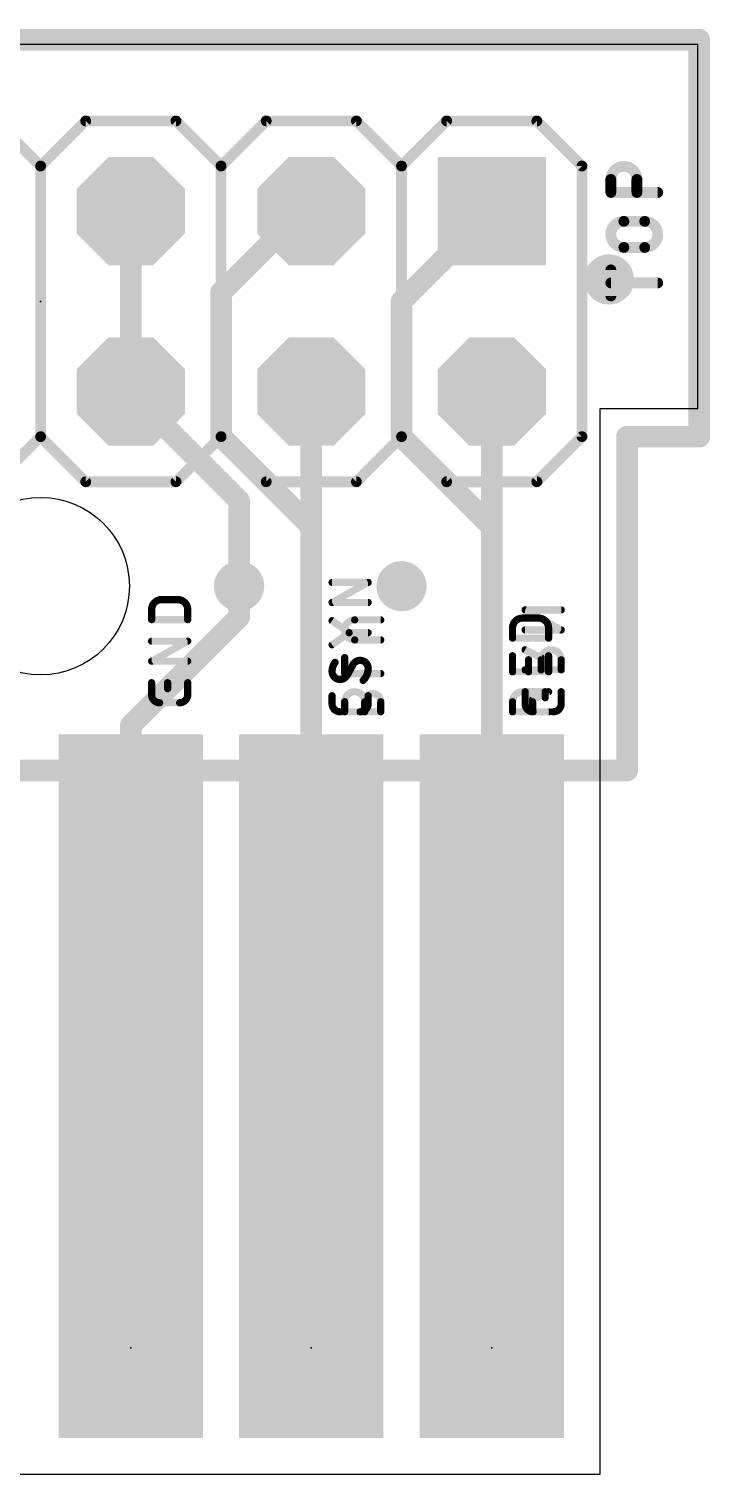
# Model space of a CAD drawing. Extents: x -3.6 to 17.3, y 0 to 20.3.
# Drawn here: x 7.71 to 17.3, y 0 to 20.35 of the extents above; entities that cross this region are included whole.
import ezdxf

# ---------------------------------------------------------------- set-up
doc = ezdxf.new("R2010")
doc.units = 0
for name, color, linetype in [('1', 22, 'CONTINUOUS'), ('16', 175, 'CONTINUOUS'), ('17', 82, 'CONTINUOUS'), ('18', 82, 'CONTINUOUS'), ('20', 30, 'CONTINUOUS'), ('21', 253, 'CONTINUOUS'), ('23', 7, 'CONTINUOUS'), ('24', 7, 'CONTINUOUS'), ('25', 253, 'CONTINUOUS'), ('26', 253, 'CONTINUOUS'), ('51', 253, 'CONTINUOUS')]:
    doc.layers.add(name, color=color, linetype=linetype)

# ---------------------------------------------------------------- blocks, each defined once
blk = doc.blocks.new('RECT')
blk.add_solid([(-0.5, -0.5), (0.5, -0.5), (-0.5, 0.5), (0.5, 0.5)])
blk = doc.blocks.new('SQUAREP')
blk.add_solid([(-0.5, -0.5), (0.5, -0.5), (-0.5, 0.5), (0.5, 0.5)])
blk = doc.blocks.new('OCTAGONP')
at = {"const_width": 0.5}
blk.add_lwpolyline([(-0.25, -0.1036), (-0.25, 0.1036), (-0.1036, 0.25), (0.1036, 0.25), (0.25, 0.1036), (0.25, -0.1036), (0.1036, -0.25), (-0.1036, -0.25), (-0.25, -0.1036), (-0.25, 0.1036)], dxfattribs=at)
blk = doc.blocks.new('ROUNDV')
at = {"const_width": 0.5}
blk.add_lwpolyline([(0, -0.25, 1), (0, 0.25, 1), (0, -0.25)], format="xyb", dxfattribs=at)

msp = doc.modelspace()

# ---------------------------------------------------------------- linework, layer by layer
at = {"layer": '1', "const_width": 0.3048}
for points in [[(-3.429, 20.193), (17.145, 20.193)], [(17.145, 20.193), (17.145, 14.605)], [(9.144, 17.78), (9.144, 15.24)], [(11.557, 17.78), (10.414, 16.637)], [(11.684, 17.78), (11.557, 17.78)], [(14.224, 17.78), (12.954, 16.51)], [(10.414, 16.637), (10.414, 14.605)], [(12.954, 16.51), (12.954, 14.605)], [(9.144, 15.2284), (9.144, 15.24)], [(10.668, 13.7044), (9.144, 15.2284)], [(11.684, 13.335), (10.414, 14.605)], [(14.224, 13.335), (12.954, 14.605)], [(17.145, 14.605), (16.129, 14.605)], [(16.129, 14.605), (16.129, 9.906)], [(10.668, 12.5), (10.668, 13.7044)], [(11.684, 1.778), (11.684, 13.335)], [(14.224, 1.778), (14.224, 13.335)], [(10.668, 12.8761), (10.668, 12.5)], [(10.668, 12.065), (10.668, 12.5)], [(9.144, 10.541), (10.668, 12.065)], [(9.144, 1.778), (9.144, 10.541)], [(16.129, 9.906), (-0.381, 9.906)]]:
    msp.add_lwpolyline(points, dxfattribs=at)
at = {"layer": '1', "const_width": 0.1524}
for points in [[(17.2212, 20.193, 1), (17.0688, 20.193)], [(17.145, 20.1168, 1), (17.145, 20.2692)], [(9.2202, 17.78, 1), (9.0678, 17.78)], [(11.557, 17.8562, 1), (11.557, 17.7038)], [(11.6109, 17.7261, 1), (11.5031, 17.8339)], [(11.684, 17.7038, 1), (11.684, 17.8562)], [(14.2779, 17.7261, 1), (14.1701, 17.8339)], [(10.4902, 16.637, 1), (10.3378, 16.637)], [(10.3601, 16.6909, 1), (10.4679, 16.5831)], [(13.0302, 16.51, 1), (12.8778, 16.51)], [(12.9001, 16.5639, 1), (13.0079, 16.4561)], [(9.2202, 15.24, 1), (9.0678, 15.24)], [(9.1979, 15.2823, 1), (9.0901, 15.1745)], [(9.0678, 15.24, 1), (9.2202, 15.24)], [(9.0678, 15.2284, 1), (9.2202, 15.2284)], [(10.4679, 14.6589, 1), (10.3601, 14.5511)], [(10.3378, 14.605, 1), (10.4902, 14.605)], [(13.0079, 14.6589, 1), (12.9001, 14.5511)], [(12.8778, 14.605, 1), (13.0302, 14.605)], [(16.129, 14.6812, 1), (16.129, 14.5288)], [(16.2052, 14.605, 1), (16.0528, 14.605)], [(17.0688, 14.605, 1), (17.2212, 14.605)], [(17.145, 14.5288, 1), (17.145, 14.6812)], [(10.7442, 13.7044, 1), (10.5918, 13.7044)], [(10.6141, 13.6505, 1), (10.7219, 13.7583)], [(11.7602, 13.335, 1), (11.6078, 13.335)], [(11.6301, 13.2811, 1), (11.7379, 13.3889)], [(14.3002, 13.335, 1), (14.1478, 13.335)], [(14.1701, 13.2811, 1), (14.2779, 13.3889)], [(10.7442, 12.8761, 1), (10.5918, 12.8761)], [(10.7442, 12.5, 1), (10.5918, 12.5)], [(10.5918, 12.5, 1), (10.7442, 12.5)], [(10.5918, 12.5, 1), (10.7442, 12.5)], [(10.7219, 12.0111, 1), (10.6141, 12.1189)], [(10.5918, 12.065, 1), (10.7442, 12.065)], [(9.2202, 10.541, 1), (9.0678, 10.541)], [(9.0901, 10.5949, 1), (9.1979, 10.4871)], [(16.0528, 9.906, 1), (16.2052, 9.906)], [(16.129, 9.8298, 1), (16.129, 9.9822)], [(9.0678, 1.778, 1), (9.2202, 1.778)], [(11.6078, 1.778, 1), (11.7602, 1.778)], [(14.1478, 1.778, 1), (14.3002, 1.778)]]:
    msp.add_lwpolyline(points, format="xyb", dxfattribs=at)
at = {"layer": '16', "const_width": 0.3048}
for points in [[(-3.429, 20.193), (17.145, 20.193)], [(17.145, 20.193), (17.145, 14.605)], [(11.684, 1.778), (11.684, 15.24)], [(14.224, 1.778), (14.224, 15.24)], [(17.145, 14.605), (16.129, 14.605)], [(16.129, 14.605), (16.129, 9.906)], [(10.668, 12.065), (10.668, 12.5)], [(9.144, 10.541), (10.668, 12.065)], [(9.144, 1.778), (9.144, 10.541)], [(16.129, 9.906), (-0.381, 9.906)]]:
    msp.add_lwpolyline(points, dxfattribs=at)
at = {"layer": '16', "const_width": 0.1524}
for points in [[(17.2212, 20.193, 1), (17.0688, 20.193)], [(17.145, 20.1168, 1), (17.145, 20.2692)], [(11.7602, 15.24, 1), (11.6078, 15.24)], [(14.3002, 15.24, 1), (14.1478, 15.24)], [(16.129, 14.6812, 1), (16.129, 14.5288)], [(16.2052, 14.605, 1), (16.0528, 14.605)], [(17.0688, 14.605, 1), (17.2212, 14.605)], [(17.145, 14.5288, 1), (17.145, 14.6812)], [(10.7442, 12.5, 1), (10.5918, 12.5)], [(10.7219, 12.0111, 1), (10.6141, 12.1189)], [(10.5918, 12.065, 1), (10.7442, 12.065)], [(9.2202, 10.541, 1), (9.0678, 10.541)], [(9.0901, 10.5949, 1), (9.1979, 10.4871)], [(16.0528, 9.906, 1), (16.2052, 9.906)], [(16.129, 9.8298, 1), (16.129, 9.9822)], [(9.0678, 1.778, 1), (9.2202, 1.778)], [(11.6078, 1.778, 1), (11.7602, 1.778)], [(14.1478, 1.778, 1), (14.3002, 1.778)]]:
    msp.add_lwpolyline(points, format="xyb", dxfattribs=at)
at = {"layer": '20'}
for p, q in [((17.125, 20.127), (-3.375, 20.127)), ((17.125, 15), (17.125, 20.127)), ((15.75, 13.589), (15.748, 15)), ((15.748, 15), (17.125, 15)), ((15.75, 0), (15.75, 13.589)), ((0, 0), (15.75, 0))]:
    msp.add_line(p, q, dxfattribs=at)
msp.add_circle((7.874, 12.5), 1.25, dxfattribs=at)
at = {"layer": '21', "const_width": 0.1524}
for points in [[(7.874, 18.415), (7.239, 19.05)], [(8.509, 19.05), (7.874, 18.415)], [(9.779, 19.05), (8.509, 19.05)], [(10.414, 18.415), (9.779, 19.05)], [(11.049, 19.05), (10.414, 18.415)], [(12.319, 19.05), (11.049, 19.05)], [(12.954, 18.415), (12.319, 19.05)], [(13.589, 19.05), (12.954, 18.415)], [(14.859, 19.05), (13.589, 19.05)], [(15.494, 18.415), (14.859, 19.05)], [(7.874, 14.605), (7.874, 18.415)], [(10.414, 14.605), (10.414, 18.415)], [(12.954, 14.605), (12.954, 18.415)], [(15.494, 18.415), (15.494, 14.605)], [(7.874, 14.605), (7.239, 13.97)], [(8.509, 13.97), (7.874, 14.605)], [(10.414, 14.605), (9.779, 13.97)], [(11.049, 13.97), (10.414, 14.605)], [(12.954, 14.605), (12.319, 13.97)], [(13.589, 13.97), (12.954, 14.605)], [(15.494, 14.605), (14.859, 13.97)], [(9.779, 13.97), (8.509, 13.97)], [(12.319, 13.97), (11.049, 13.97)], [(14.859, 13.97), (13.589, 13.97)]]:
    msp.add_lwpolyline(points, dxfattribs=at)
at = {"layer": '21', "const_width": 0.0762}
for points in [[(8.509, 19.0881, 1), (8.509, 19.0119)], [(8.5359, 19.0231, 1), (8.4821, 19.0769)], [(9.8059, 19.0769, 1), (9.7521, 19.0231)], [(9.779, 19.0119, 1), (9.779, 19.0881)], [(11.049, 19.0881, 1), (11.049, 19.0119)], [(11.0759, 19.0231, 1), (11.0221, 19.0769)], [(12.3459, 19.0769, 1), (12.2921, 19.0231)], [(12.319, 19.0119, 1), (12.319, 19.0881)], [(13.589, 19.0881, 1), (13.589, 19.0119)], [(13.6159, 19.0231, 1), (13.5621, 19.0769)], [(14.8859, 19.0769, 1), (14.8321, 19.0231)], [(14.859, 19.0119, 1), (14.859, 19.0881)], [(7.9121, 18.415, 1), (7.8359, 18.415)], [(7.8471, 18.4419, 1), (7.9009, 18.3881)], [(7.8471, 18.3881, 1), (7.9009, 18.4419)], [(10.4521, 18.415, 1), (10.3759, 18.415)], [(10.3871, 18.4419, 1), (10.4409, 18.3881)], [(10.3871, 18.3881, 1), (10.4409, 18.4419)], [(12.9921, 18.415, 1), (12.9159, 18.415)], [(12.9271, 18.4419, 1), (12.9809, 18.3881)], [(12.9271, 18.3881, 1), (12.9809, 18.4419)], [(15.5321, 18.415, 1), (15.4559, 18.415)], [(15.4671, 18.3881, 1), (15.5209, 18.4419)], [(7.9009, 14.6319, 1), (7.8471, 14.5781)], [(7.9009, 14.5781, 1), (7.8471, 14.6319)], [(10.4409, 14.6319, 1), (10.3871, 14.5781)], [(10.4409, 14.5781, 1), (10.3871, 14.6319)], [(12.9809, 14.6319, 1), (12.9271, 14.5781)], [(12.9809, 14.5781, 1), (12.9271, 14.6319)], [(15.5209, 14.5781, 1), (15.4671, 14.6319)], [(7.8359, 14.605, 1), (7.9121, 14.605)], [(10.3759, 14.605, 1), (10.4521, 14.605)], [(12.9159, 14.605, 1), (12.9921, 14.605)], [(15.4559, 14.605, 1), (15.5321, 14.605)], [(8.509, 14.0081, 1), (8.509, 13.9319)], [(9.779, 13.9319, 1), (9.779, 14.0081)], [(11.049, 14.0081, 1), (11.049, 13.9319)], [(12.319, 13.9319, 1), (12.319, 14.0081)], [(13.589, 14.0081, 1), (13.589, 13.9319)], [(14.859, 13.9319, 1), (14.859, 14.0081)], [(8.4821, 13.9431, 1), (8.5359, 13.9969)], [(9.7521, 13.9969, 1), (9.8059, 13.9431)], [(11.0221, 13.9431, 1), (11.0759, 13.9969)], [(12.2921, 13.9969, 1), (12.3459, 13.9431)], [(13.5621, 13.9431, 1), (13.6159, 13.9969)], [(14.8321, 13.9969, 1), (14.8859, 13.9431)]]:
    msp.add_lwpolyline(points, format="xyb", dxfattribs=at)
at = {"layer": '23'}
for p in [(7.874, 16.51), (9.144, 1.778), (11.684, 1.778), (14.224, 1.778)]:
    msp.add_point(p, dxfattribs=at)
at = {"layer": '24'}
for p in [(9.144, 1.778), (11.684, 1.778), (14.224, 1.778)]:
    msp.add_point(p, dxfattribs=at)
at = {"layer": '25'}
for points, const_width in [([(16.2673, 18.2264, 1), (15.9004, 18.2264)], 0.1524), ([(15.9385, 18.2264, 1), (15.8623, 18.2264)], 0.0762), ([(15.8623, 18.2264, 1), (15.9385, 18.2264)], 0.0762), ([(15.9004, 18.0811, 1), (15.9004, 18.0049)], 0.0762), ([(16.3054, 18.2264, 1), (16.2292, 18.2264)], 0.0762), ([(16.2292, 18.2264, 1), (16.3054, 18.2264)], 0.0762), ([(16.5608, 18.0049, 1), (16.5608, 18.0811)], 0.0762), ([(15.8623, 18.043, 1), (15.9385, 18.043)], 0.0762), ([(16.2292, 18.043, 1), (16.3054, 18.043)], 0.0762), ([(16.0838, 17.6358, 1), (16.0838, 17.269)], 0.1524), ([(16.0838, 17.6739, 1), (16.0838, 17.5977)], 0.0762), ([(16.0838, 17.5977, 1), (16.0838, 17.6739)], 0.0762), ([(16.3774, 17.269, 1), (16.3774, 17.6358)], 0.1524), ([(16.3774, 17.6739, 1), (16.3774, 17.5977)], 0.0762), ([(16.3774, 17.5977, 1), (16.3774, 17.6739)], 0.0762), ([(16.0838, 17.3071, 1), (16.0838, 17.2309)], 0.0762), ([(16.0838, 17.2309, 1), (16.0838, 17.3071)], 0.0762), ([(16.3774, 17.3071, 1), (16.3774, 17.2309)], 0.0762), ([(16.3774, 17.2309, 1), (16.3774, 17.3071)], 0.0762), ([(15.9385, 16.9531, 1), (15.8623, 16.9531)], 0.0762), ([(15.9004, 16.8077, 1), (15.9004, 16.7315)], 0.0762), ([(16.5608, 16.7315, 1), (16.5608, 16.8077)], 0.0762), ([(15.8623, 16.5862, 1), (15.9385, 16.5862)], 0.0762), ([(11.9762, 12.5781, 1), (11.9762, 12.5273)], 0.0508), ([(12.4965, 12.5305, 1), (12.4719, 12.5749)], 0.0508), ([(12.4842, 12.5273, 1), (12.4842, 12.5781)], 0.0508), ([(9.5773, 12.3115, 0.4142), (9.4362, 12.1703)], 0.1016), ([(9.4616, 12.1703, 1), (9.4108, 12.1703)], 0.0508), ([(9.5773, 12.3369, 1), (9.5773, 12.2861)], 0.0508), ([(9.5773, 12.2861, 1), (9.5773, 12.3369)], 0.0508), ([(9.9442, 12.1703, 0.4142), (9.8031, 12.3115)], 0.1016), ([(9.8031, 12.3369, 1), (9.8031, 12.2861)], 0.0508), ([(9.8031, 12.2861, 1), (9.8031, 12.3369)], 0.0508), ([(9.9696, 12.1703, 1), (9.9188, 12.1703)], 0.0508), ([(11.9762, 12.2958, 1), (11.9762, 12.245)], 0.0508), ([(11.9639, 12.2926, 1), (11.9885, 12.2482)], 0.0508), ([(12.4842, 12.245, 1), (12.4842, 12.2958)], 0.0508), ([(9.4108, 12.1703, 1), (9.4616, 12.1703)], 0.0508), ([(9.4362, 12.0546, 1), (9.4362, 12.0038)], 0.0508), ([(9.4108, 12.0292, 1), (9.4616, 12.0292)], 0.0508), ([(9.9188, 12.1703, 1), (9.9696, 12.1703)], 0.0508), ([(9.9188, 12.0292, 1), (9.9696, 12.0292)], 0.0508), ([(9.9442, 12.0038, 1), (9.9442, 12.0546)], 0.0508), ([(11.9908, 12.0347, 1), (11.9616, 11.9932)], 0.0508), ([(14.6573, 12.051, 0.4142), (14.5162, 11.9099)], 0.1016), ([(14.6573, 12.0764, 1), (14.6573, 12.0256)], 0.0508), ([(14.6573, 12.0256, 1), (14.6573, 12.0764)], 0.0508), ([(15.0242, 11.9099, 0.4142), (14.8831, 12.051)], 0.1016), ([(14.8831, 12.0764, 1), (14.8831, 12.0256)], 0.0508), ([(14.8831, 12.0256, 1), (14.8831, 12.0764)], 0.0508), ([(12.2161, 11.87, 1), (12.2161, 11.8192)], 0.0508), ([(12.2307, 11.8239, 1), (12.2014, 11.8654)], 0.0508), ([(12.2014, 11.8239, 1), (12.2307, 11.8654)], 0.0508), ([(12.4842, 11.8192, 1), (12.4842, 11.87)], 0.0508), ([(14.5416, 11.9099, 1), (14.4908, 11.9099)], 0.0508), ([(14.4908, 11.9099, 1), (14.5416, 11.9099)], 0.0508), ([(14.5162, 11.7942, 1), (14.5162, 11.7434)], 0.0508), ([(15.0496, 11.9099, 1), (14.9988, 11.9099)], 0.0508), ([(14.9988, 11.9099, 1), (15.0496, 11.9099)], 0.0508), ([(15.0242, 11.7434, 1), (15.0242, 11.7942)], 0.0508), ([(9.4362, 11.7516, 1), (9.4362, 11.7008)], 0.0508), ([(9.9565, 11.704, 1), (9.9319, 11.7484)], 0.0508), ([(9.9442, 11.7008, 1), (9.9442, 11.7516)], 0.0508), ([(11.9616, 11.696, 1), (11.9908, 11.6545)], 0.0508), ([(14.4908, 11.7688, 1), (14.5416, 11.7688)], 0.0508), ([(14.9988, 11.7688, 1), (15.0496, 11.7688)], 0.0508), ([(9.4362, 11.4694, 1), (9.4362, 11.4186)], 0.0508), ([(9.4239, 11.4662, 1), (9.4485, 11.4218)], 0.0508), ([(9.9442, 11.4186, 1), (9.9442, 11.4694)], 0.0508), ([(12.0185, 11.4272, 0.1623), (11.9762, 11.3002)], 0.1016), ([(12.0389, 11.4119, 1), (11.9982, 11.4424)], 0.0508), ([(12.3713, 11.4554, 0.2656), (12.2725, 11.3989)], 0.1016), ([(12.2506, 11.4118, 1), (12.2944, 11.386)], 0.0508), ([(12.2948, 11.3868, 1), (12.2502, 11.4111)], 0.0508), ([(12.4842, 11.3425, 0.4142), (12.3713, 11.4554)], 0.1016), ([(12.3713, 11.4808, 1), (12.3713, 11.43)], 0.0508), ([(12.3713, 11.43, 1), (12.3713, 11.4808)], 0.0508), ([(14.5416, 11.5207, 1), (14.4908, 11.5207)], 0.0508), ([(14.7674, 11.4643, 1), (14.7166, 11.4643)], 0.0508), ([(15.0496, 11.5207, 1), (14.9988, 11.5207)], 0.0508), ([(9.4616, 11.141, 1), (9.4108, 11.141)], 0.0508), ([(9.6874, 11.141, 1), (9.6366, 11.141)], 0.0508), ([(9.662, 11.1664, 1), (9.662, 11.1156)], 0.0508), ([(9.9696, 11.141, 1), (9.9188, 11.141)], 0.0508), ([(9.9442, 11.1156, 1), (9.9442, 11.1664)], 0.0508), ([(11.9762, 11.3002, 0.4142), (12.0891, 11.1873)], 0.1016), ([(12.0016, 11.3002, 1), (11.9508, 11.3002)], 0.0508), ([(11.9508, 11.3002, 1), (12.0016, 11.3002)], 0.0508), ([(12.0891, 11.1873, 0.2656), (12.1879, 11.2437)], 0.1016), ([(12.0891, 11.2127, 1), (12.0891, 11.1619)], 0.0508), ([(12.0891, 11.1619, 1), (12.0891, 11.2127)], 0.0508), ([(12.1656, 11.2559, 1), (12.2102, 11.2316)], 0.0508), ([(12.2097, 11.2308, 1), (12.166, 11.2566)], 0.0508), ([(12.4136, 11.1732, 0.2), (12.4842, 11.3425)], 0.1016), ([(12.3958, 11.1912, 1), (12.4315, 11.1551)], 0.0508), ([(12.5096, 11.3425, 1), (12.4588, 11.3425)], 0.0508), ([(12.4588, 11.3425, 1), (12.5096, 11.3425)], 0.0508), ([(14.4908, 11.295, 1), (14.5416, 11.295)], 0.0508), ([(14.5162, 11.3203, 1), (14.5162, 11.2696)], 0.0508), ([(14.7166, 11.295, 1), (14.7674, 11.295)], 0.0508), ([(14.9988, 11.295, 1), (15.0496, 11.295)], 0.0508), ([(15.0242, 11.2696, 1), (15.0242, 11.3203)], 0.0508), ([(9.4362, 10.9717, 0.4142), (9.5491, 10.8588)], 0.1016), ([(9.4616, 10.9717, 1), (9.4108, 10.9717)], 0.0508), ([(9.4108, 10.9717, 1), (9.4616, 10.9717)], 0.0508), ([(9.6366, 11.0564, 1), (9.6874, 11.0564)], 0.0508), ([(9.8313, 10.8588, 0.4142), (9.9442, 10.9717)], 0.1016), ([(9.9696, 10.9717, 1), (9.9188, 10.9717)], 0.0508), ([(9.9188, 10.9717, 1), (9.9696, 10.9717)], 0.0508), ([(12.0016, 10.9576, 1), (11.9508, 10.9576)], 0.0508), ([(12.5096, 10.9576, 1), (12.4588, 10.9576)], 0.0508), ([(14.7984, 10.8729, 1), (14.5162, 10.8729)], 0.1016), ([(15.0356, 10.9913, 1), (15.0128, 11.0367)], 0.0508), ([(9.5491, 10.8842, 1), (9.5491, 10.8334)], 0.0508), ([(9.5491, 10.8334, 1), (9.5491, 10.8842)], 0.0508), ([(9.8313, 10.8842, 1), (9.8313, 10.8334)], 0.0508), ([(9.8313, 10.8334, 1), (9.8313, 10.8842)], 0.0508), ([(11.9762, 10.8447, 0.4142), (12.0891, 10.7318)], 0.1016), ([(12.0016, 10.8447, 1), (11.9508, 10.8447)], 0.0508), ([(11.9508, 10.8447, 1), (12.0016, 10.8447)], 0.0508), ([(12.3713, 10.7318, 0.4142), (12.4842, 10.8447)], 0.1016), ([(12.5096, 10.8447, 1), (12.4588, 10.8447)], 0.0508), ([(12.4588, 10.8447, 1), (12.5096, 10.8447)], 0.0508), ([(14.5416, 10.8729, 1), (14.4908, 10.8729)], 0.0508), ([(14.4908, 10.8729, 1), (14.5416, 10.8729)], 0.0508), ([(14.8238, 10.8729, 1), (14.773, 10.8729)], 0.0508), ([(14.773, 10.8729, 1), (14.8238, 10.8729)], 0.0508), ([(14.7871, 10.9238, 1), (14.8098, 10.8784)], 0.0508), ([(12.0891, 10.7572, 1), (12.0891, 10.7064)], 0.0508), ([(12.0891, 10.7064, 1), (12.0891, 10.7572)], 0.0508), ([(12.3713, 10.7572, 1), (12.3713, 10.7064)], 0.0508), ([(12.3713, 10.7064, 1), (12.3713, 10.7572)], 0.0508), ([(14.5162, 10.7572, 1), (14.5162, 10.7064)], 0.0508), ([(14.4908, 10.7318, 1), (14.5416, 10.7318)], 0.0508), ([(14.773, 10.7318, 1), (14.8238, 10.7318)], 0.0508), ([(15.0242, 10.7064, 1), (15.0242, 10.7572)], 0.0508)]:
    msp.add_lwpolyline(points, format="xyb", dxfattribs=dict(at, const_width=const_width))
for points, const_width in [([(15.9004, 18.043), (15.9004, 18.2264)], 0.1524), ([(16.5608, 18.043), (15.9004, 18.043)], 0.1524), ([(16.2673, 18.2264), (16.2673, 18.043)], 0.1524), ([(16.0838, 17.6358), (16.3774, 17.6358)], 0.1524), ([(16.3774, 17.269), (16.0838, 17.269)], 0.1524), ([(15.9004, 16.5862), (15.9004, 16.9531)], 0.1524), ([(16.5608, 16.7696), (15.9004, 16.7696)], 0.1524), ([(11.9762, 12.2704), (12.4842, 12.5527)], 0.1016), ([(12.4842, 12.5527), (11.9762, 12.5527)], 0.1016), ([(9.4362, 12.0292), (9.4362, 12.1703)], 0.1016), ([(9.5773, 12.3115), (9.8031, 12.3115)], 0.1016), ([(9.9442, 12.1703), (9.9442, 12.0292)], 0.1016), ([(12.4842, 12.2704), (11.9762, 12.2704)], 0.1016), ([(9.9442, 12.0292), (9.4362, 12.0292)], 0.1016), ([(12.2161, 11.8446), (11.9762, 12.014)], 0.1016), ([(14.6573, 12.051), (14.8831, 12.051)], 0.1016), ([(11.9762, 11.6753), (12.2161, 11.8446)], 0.1016), ([(12.4842, 11.8446), (12.2161, 11.8446)], 0.1016), ([(14.5162, 11.7688), (14.5162, 11.9099)], 0.1016), ([(15.0242, 11.7688), (14.5162, 11.7688)], 0.1016), ([(15.0242, 11.9099), (15.0242, 11.7688)], 0.1016), ([(9.4362, 11.444), (9.9442, 11.7262)], 0.1016), ([(9.9442, 11.7262), (9.4362, 11.7262)], 0.1016), ([(9.9442, 11.444), (9.4362, 11.444)], 0.1016), ([(12.2725, 11.3989), (12.1879, 11.2437)], 0.1016), ([(14.5162, 11.295), (14.5162, 11.5207)], 0.1016), ([(14.742, 11.295), (14.742, 11.4643)], 0.1016), ([(15.0242, 11.5207), (15.0242, 11.295)], 0.1016), ([(9.4362, 10.9717), (9.4362, 11.141)], 0.1016), ([(9.662, 11.0564), (9.662, 11.141)], 0.1016), ([(9.662, 11.141), (9.9442, 11.141)], 0.1016), ([(9.9442, 11.141), (9.9442, 10.9717)], 0.1016), ([(15.0242, 11.295), (14.5162, 11.295)], 0.1016), ([(11.9762, 10.8447), (11.9762, 10.9576)], 0.1016), ([(12.4842, 10.9576), (12.4842, 10.8447)], 0.1016), ([(15.0242, 11.014), (14.7984, 10.9011)], 0.1016), ([(9.8313, 10.8588), (9.5491, 10.8588)], 0.1016), ([(14.5162, 10.7318), (14.5162, 10.8729)], 0.1016), ([(14.7984, 10.8729), (14.7984, 10.7318)], 0.1016), ([(12.3713, 10.7318), (12.0891, 10.7318)], 0.1016), ([(15.0242, 10.7318), (14.5162, 10.7318)], 0.1016)]:
    msp.add_lwpolyline(points, dxfattribs=dict(at, const_width=const_width))
at = {"layer": '26', "const_width": 0.1016}
for points in [[(15.2018, 11.8839), (14.6938, 12.1662)], [(14.6938, 12.1662), (15.2018, 12.1662)], [(12.2949, 12.0256), (12.6618, 12.0256)], [(14.6938, 11.8839), (15.2018, 11.8839)], [(12.6618, 11.7434), (12.2949, 11.7434)], [(14.6938, 11.6047), (14.9196, 11.4918)], [(12.1538, 11.2696), (12.1538, 11.4954)], [(14.9196, 11.4636), (14.9196, 11.3225)], [(15.2018, 11.3225), (15.2018, 11.4636)], [(12.6618, 11.2696), (12.1538, 11.2696)], [(14.6938, 11.3225), (15.2018, 11.3225)], [(14.976, 11.014), (14.6938, 11.014)], [(14.6938, 11.014), (14.6938, 10.8447)], [(14.976, 10.9294), (14.976, 11.014)], [(15.2018, 10.8447), (15.2018, 11.014)], [(12.1538, 10.8729), (12.1538, 10.7318)], [(12.436, 10.7318), (12.436, 10.8729)], [(12.6618, 10.7318), (12.6618, 10.8729)], [(12.1538, 10.7318), (12.6618, 10.7318)], [(14.8067, 10.7318), (15.0889, 10.7318)]]:
    msp.add_lwpolyline(points, dxfattribs=at)
at = {"layer": '26'}
for points, const_width in [([(14.7061, 12.1884, 1), (14.6815, 12.144)], 0.0508), ([(14.6938, 12.1916, 1), (14.6938, 12.1408)], 0.0508), ([(15.2018, 12.1408, 1), (15.2018, 12.1916)], 0.0508), ([(12.2949, 12.0256, 1), (12.2949, 11.7434)], 0.1016), ([(12.2949, 12.051, 1), (12.2949, 12.0002)], 0.0508), ([(12.2949, 12.0002, 1), (12.2949, 12.051)], 0.0508), ([(12.6618, 12.0002, 1), (12.6618, 12.051)], 0.0508), ([(14.6938, 11.9093, 1), (14.6938, 11.8585)], 0.0508), ([(15.1895, 11.8617, 1), (15.2141, 11.9061)], 0.0508), ([(15.2018, 11.8585, 1), (15.2018, 11.9093)], 0.0508), ([(12.2949, 11.7688, 1), (12.2949, 11.718)], 0.0508), ([(12.2949, 11.718, 1), (12.2949, 11.7688)], 0.0508), ([(12.6618, 11.718, 1), (12.6618, 11.7688)], 0.0508), ([(14.7052, 11.6274, 1), (14.6824, 11.582)], 0.0508), ([(15.2018, 11.4636, 1), (14.9196, 11.4636)], 0.1016), ([(12.1792, 11.4954, 1), (12.1284, 11.4954)], 0.0508), ([(14.945, 11.4636, 1), (14.8942, 11.4636)], 0.0508), ([(14.8942, 11.4636, 1), (14.945, 11.4636)], 0.0508), ([(14.9082, 11.4691, 1), (14.9309, 11.5145)], 0.0508), ([(15.2272, 11.4636, 1), (15.1764, 11.4636)], 0.0508), ([(15.1764, 11.4636, 1), (15.2272, 11.4636)], 0.0508), ([(12.1538, 11.295, 1), (12.1538, 11.2442)], 0.0508), ([(12.1284, 11.2696, 1), (12.1792, 11.2696)], 0.0508), ([(12.6618, 11.2442, 1), (12.6618, 11.295)], 0.0508), ([(14.6938, 11.3479, 1), (14.6938, 11.2971)], 0.0508), ([(14.8942, 11.3225, 1), (14.945, 11.3225)], 0.0508), ([(15.1764, 11.3225, 1), (15.2272, 11.3225)], 0.0508), ([(15.2018, 11.2971, 1), (15.2018, 11.3479)], 0.0508), ([(12.436, 10.8729, 1), (12.1538, 10.8729)], 0.1016), ([(12.6618, 10.8729, 1), (12.436, 10.8729)], 0.1016), ([(14.6938, 11.0394, 1), (14.6938, 10.9886)], 0.0508), ([(14.7192, 11.014, 1), (14.6684, 11.014)], 0.0508), ([(15.0014, 11.014, 1), (14.9506, 11.014)], 0.0508), ([(14.976, 10.9886, 1), (14.976, 11.0394)], 0.0508), ([(15.2272, 11.014, 1), (15.1764, 11.014)], 0.0508), ([(12.1792, 10.8729, 1), (12.1284, 10.8729)], 0.0508), ([(12.1284, 10.8729, 1), (12.1792, 10.8729)], 0.0508), ([(12.4614, 10.8729, 1), (12.4106, 10.8729)], 0.0508), ([(12.4106, 10.8729, 1), (12.4614, 10.8729)], 0.0508), ([(12.4106, 10.8729, 1), (12.4614, 10.8729)], 0.0508), ([(12.6872, 10.8729, 1), (12.6364, 10.8729)], 0.0508), ([(12.6364, 10.8729, 1), (12.6872, 10.8729)], 0.0508), ([(14.6938, 10.8447, 0.4142), (14.8067, 10.7318)], 0.1016), ([(14.7192, 10.8447, 1), (14.6684, 10.8447)], 0.0508), ([(14.6684, 10.8447, 1), (14.7192, 10.8447)], 0.0508), ([(14.9506, 10.9294, 1), (15.0014, 10.9294)], 0.0508), ([(15.0889, 10.7318, 0.4142), (15.2018, 10.8447)], 0.1016), ([(15.2272, 10.8447, 1), (15.1764, 10.8447)], 0.0508), ([(15.1764, 10.8447, 1), (15.2272, 10.8447)], 0.0508), ([(12.1538, 10.7572, 1), (12.1538, 10.7064)], 0.0508), ([(12.1284, 10.7318, 1), (12.1792, 10.7318)], 0.0508), ([(12.4106, 10.7318, 1), (12.4614, 10.7318)], 0.0508), ([(12.6364, 10.7318, 1), (12.6872, 10.7318)], 0.0508), ([(12.6618, 10.7064, 1), (12.6618, 10.7572)], 0.0508), ([(14.8067, 10.7572, 1), (14.8067, 10.7064)], 0.0508), ([(14.8067, 10.7064, 1), (14.8067, 10.7572)], 0.0508), ([(15.0889, 10.7572, 1), (15.0889, 10.7064)], 0.0508), ([(15.0889, 10.7064, 1), (15.0889, 10.7572)], 0.0508)]:
    msp.add_lwpolyline(points, format="xyb", dxfattribs=dict(at, const_width=const_width))

# ---------------------------------------------------------------- block references
at = {"layer": '1'}
for p, xscale, yscale in [((9.144, 5.461), 2.032, 9.906), ((11.684, 5.461), 2.032, 9.906), ((14.224, 5.461), 2.032, 9.906), ((9.144, 1.778), 1.27, 2.54), ((11.684, 1.778), 1.27, 2.54), ((14.224, 1.778), 1.27, 2.54)]:
    msp.add_blockref('RECT', p, dxfattribs=dict(at, xscale=xscale, yscale=yscale))
at = {"layer": '16', "xscale": 2.032, "yscale": 9.906}
for p in [(9.144, 5.461), (11.684, 5.461), (14.224, 5.461)]:
    msp.add_blockref('RECT', p, dxfattribs=at)
at = {"layer": '16', "xscale": 1.27, "yscale": 2.54, "rotation": 180}
for p in [(9.144, 1.778), (11.684, 1.778), (14.224, 1.778)]:
    msp.add_blockref('RECT', p, dxfattribs=at)
at = {"layer": '17', "xscale": 1.524, "yscale": 1.524, "rotation": 180}
for name, p in [('OCTAGONP', (9.144, 17.78)), ('OCTAGONP', (9.144, 17.78)), ('OCTAGONP', (11.684, 17.78)), ('OCTAGONP', (11.684, 17.78)), ('SQUAREP', (14.224, 17.78)), ('SQUAREP', (14.224, 17.78)), ('OCTAGONP', (9.144, 15.24)), ('OCTAGONP', (9.144, 15.24)), ('OCTAGONP', (11.684, 15.24)), ('OCTAGONP', (11.684, 15.24)), ('OCTAGONP', (14.224, 15.24)), ('OCTAGONP', (14.224, 15.24))]:
    msp.add_blockref(name, p, dxfattribs=at)
at = {"layer": '18', "xscale": 0.7064, "yscale": 0.7064}
for p in [(15.875, 16.818), (15.875, 16.818), (10.668, 12.5), (10.668, 12.5), (12.954, 12.5), (12.954, 12.5)]:
    msp.add_blockref('ROUNDV', p, dxfattribs=at)
at = {"layer": '51', "xscale": 0.508, "yscale": 0.508, "rotation": 180}
for p in [(9.144, 17.78), (11.684, 17.78), (14.224, 17.78), (9.144, 15.24), (11.684, 15.24), (14.224, 15.24)]:
    msp.add_blockref('RECT', p, dxfattribs=at)

doc.saveas('drawing.dxf')
